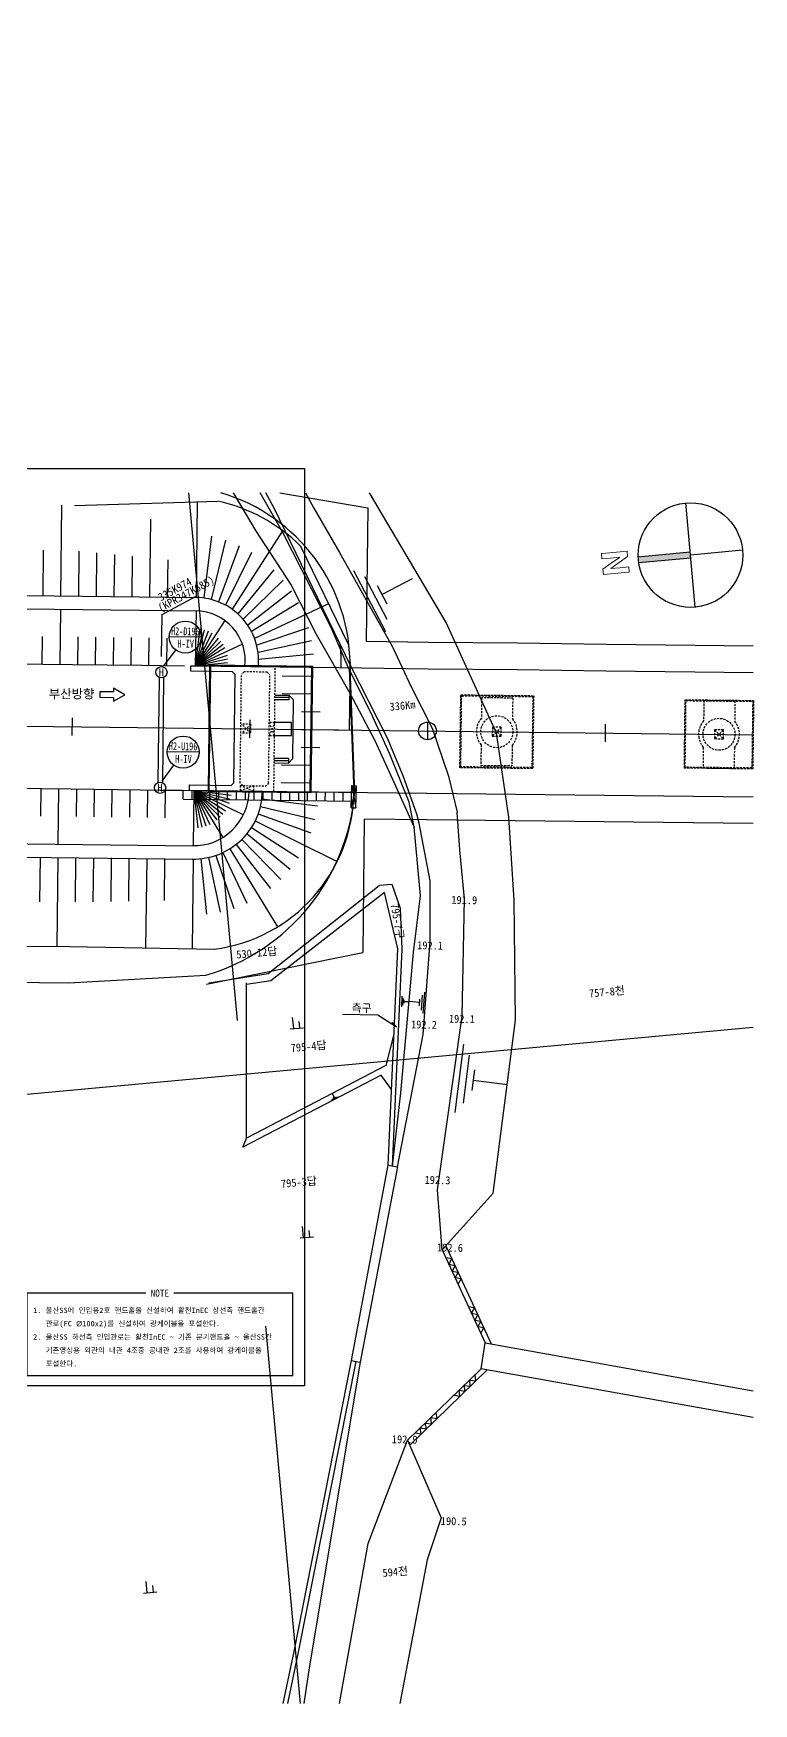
# Model space of a CAD drawing. Header units: millimetres. Extents: x -221 to 210, y -36 to 152.
# Drawn here: x 128.7 to 209.7, y -35.7 to 152.1 of the extents above; entities that cross this region are included whole.
import ezdxf
from ezdxf.enums import TextEntityAlignment as Align

# ---------------------------------------------------------------- set-up
doc = ezdxf.new("R2010")
doc.units = ezdxf.units.MM
doc.set_wipeout_variables(frame=1)
doc.linetypes.add('HIDDEN', pattern=[0.375, 0.25, -0.125])
doc.linetypes.add('PHS_HIDDEN', pattern=[0.35, 0.2, -0.15])
for name, color, linetype in [('TT-MANH', 4, 'Continuous'), ('TX-LINE', 2, 'Continuous'), ('TZ-BASE', 253, 'Continuous'), ('TZ-LEAL', 1, 'Continuous'), ('TZ-LEAT', 3, 'Continuous'), ('TZ-LINE', 7, 'Continuous'), ('TZ-TEX2', 3, 'Continuous'), ('TZ-TEXT', 6, 'Continuous')]:
    doc.layers.add(name, color=color, linetype=linetype)
doc.layers.add('TX-PAPR', color=2, linetype='Continuous', plot=False)
doc.styles.add('GR', font='GulimChe.ttf')
doc.styles.get("Standard").update_dxf_attribs({"font": 'GulimChe.ttf'})
doc.styles.add('굴림체', font='GulimChe.ttf')

msp = doc.modelspace()

# ---------------------------------------------------------------- linework, layer by layer
at = {"layer": 'TT-MANH'}
for centre in [(143.1, 80.28, 0.46), (142.95, 67.28, 0.46)]:
    msp.add_circle(centre, 0.63, dxfattribs=at)
at = {"layer": 'TX-PAPR'}
msp.add_lwpolyline([(0, 103.2), (159.2, 103.2), (159.2, 0), (0, 0)], close=True, dxfattribs=at)
at = {"layer": 'TZ-BASE'}
for p, q in [((151.66, 41.12, 0.46), (146.2, 100.45, 0.46)), ((151.18, 100.45, 0.46), (153.67, 96.21, 0.46)), ((156.74, 95.98, 0.46), (154.2, 100.45, 0.46)), ((155.77, 98.73, 0.46), (154.84, 100.45, 0.46)), ((159.32, 100.45, 0.46), (160.23, 98.74, 0.46)), ((131.79, 88.88, 0.46), (131.91, 99.07, 0.46)), ((133.32, 99.02, 0.46), (149.44, 99.52, 0.46)), ((147.13, 99.4, 0.46), (147.01, 88.69, 0.46)), ((164.41, 80.97, 0.46), (155.77, 98.73, 0.46)), ((160.23, 98.74, 0.46), (163.13, 93.73, 0.46)), ((203.16, 87.61, 0.46), (202.08, 99.32, 0.46)), ((141.79, 88.76, 0.46), (141.89, 97.49, 0.46)), ((156.73, 96.2, 0.46), (151.04, 87.38, 0.46)), ((153.67, 96.21, 0.46), (157.68, 90.09, 0.46)), ((162.18, 85.33, 0.46), (156.74, 95.98, 0.46)), ((129.79, 88.9, 0.46), (129.85, 94.02, 0.46)), ((148.73, 95.58, 0.46), (147.87, 88.63, 0.46)), ((150.32, 95.13, 0.46), (148.71, 88.46, 0.46)), ((151.83, 94.51, 0.46), (149.53, 88.19, 0.46)), ((158.74, 94.46, 0.46), (164.1, 83.44, 0.46)), ((208.47, 94, 0.46), (202.62, 93.46, 0.46)), ((133.79, 88.85, 0.46), (133.85, 93.89, 0.46)), ((135.79, 88.83, 0.46), (135.84, 93.7, 0.46)), ((137.79, 88.81, 0.46), (137.84, 93.51, 0.46)), ((139.79, 88.78, 0.46), (139.84, 93.32, 0.46)), ((143.79, 88.74, 0.46), (143.84, 92.94, 0.46)), ((153.24, 93.74, 0.46), (150.31, 87.83, 0.46)), ((163.13, 93.73, 0.46), (169.08, 83.12, 0.46)), ((196.74, 93.27, 0.46), (202.59, 93.81, 0.46)), ((202.65, 93.11, 0.46), (196.81, 92.57, 0.46)), ((16.66, 90.22, 0.46), (147.01, 88.69, 0.46)), ((155.75, 91.79, 0.46), (151.7, 86.84, 0.46)), ((156.81, 90.65, 0.46), (152.3, 86.24, 0.46)), ((16.65, 88.72, 0.46), (146.99, 87.19, 0.46)), ((157.74, 89.41, 0.46), (152.81, 85.57, 0.46)), ((157.68, 90.09, 0.46), (160.52, 84.57, 0.46)), ((131.7, 81.17, 0.46), (131.77, 87.38, 0.46)), ((146.99, 87.19, 0.46), (146.91, 80.98, 0.46)), ((158.53, 88.09, 0.46), (153.24, 84.85, 0.46)), ((161.89, 87.98, 0.46), (153.57, 84.09, 0.46)), ((150.23, 86.11, 0.46), (146.91, 80.98, 0.46)), ((147.43, 85.15, 0.46), (146.91, 80.98, 0.46)), ((147.9, 85.06, 0.46), (146.91, 80.98, 0.46)), ((148.34, 84.9, 0.46), (146.91, 80.98, 0.46)), ((148.76, 84.69, 0.46), (146.91, 80.98, 0.46)), ((159.66, 85.27, 0.46), (153.82, 83.31, 0.46)), ((160.52, 84.57, 0.46), (164.28, 77.91, 0.46)), ((164.22, 80.6, 0.46), (162.18, 85.33, 0.46)), ((129.7, 81.19, 0.46), (129.73, 84.3, 0.46)), ((133.7, 81.14, 0.46), (133.73, 84.25, 0.46)), ((135.7, 81.12, 0.46), (135.73, 84.23, 0.46)), ((137.7, 81.1, 0.46), (137.73, 84.2, 0.46)), ((139.7, 81.07, 0.46), (139.73, 84.18, 0.46)), ((141.7, 81.05, 0.46), (141.73, 84.16, 0.46)), ((143.7, 81.03, 0.46), (143.73, 84.13, 0.46)), ((149.48, 84.12, 0.46), (146.91, 80.98, 0.46)), ((149.78, 83.78, 0.46), (146.91, 80.98, 0.46)), ((152.21, 83.45, 0.46), (146.91, 80.98, 0.46)), ((150.03, 83.41, 0.46), (146.91, 80.98, 0.46)), ((150.24, 83.01, 0.46), (146.91, 80.98, 0.46)), ((160, 83.81, 0.46), (153.97, 82.5, 0.46)), ((169.08, 83.12, 0.46), (171.21, 78.65, 0.46)), ((146.41, 80.4, 0.46), (146.42, 81, 0.46)), ((146.42, 81, 0.46), (153.11, 80.92, 0.46)), ((160.11, 80.84, 0.46), (146.42, 81, 0.46)), ((150.48, 82.18, 0.46), (146.91, 80.98, 0.46)), ((150.53, 81.76, 0.46), (146.91, 80.98, 0.46)), ((150.52, 81.34, 0.46), (146.91, 80.98, 0.46)), ((148.52, 81.07, 0.46), (148.35, 66.87, 0.46)), ((148.62, 80.97, 0.46), (148.45, 66.97, 0.46)), ((160.12, 80.93, 0.46), (148.52, 81.07, 0.46)), ((153.11, 80.92, 0.46), (163.11, 80.8, 0.46)), ((160.19, 82.32, 0.46), (154.03, 81.7, 0.46)), ((159.85, 66.84, 0.46), (160.01, 80.84, 0.46)), ((159.95, 66.74, 0.46), (160.12, 80.93, 0.46)), ((163.11, 80.8, 0.46), (173.11, 80.68, 0.46)), ((164.32, 81.42, 0.46), (164.23, 73.79, 0.46)), ((168.49, 72.93, 0.46), (164.41, 80.97, 0.46)), ((151.11, 80.34, 0.46), (146.41, 80.4, 0.46)), ((151.4, 80.04, 0.46), (151.11, 80.34, 0.46)), ((151.26, 67.84, 0.46), (151.4, 80.04, 0.46)), ((156.7, 79.88, 0.46), (159.91, 79.84, 0.46)), ((164.22, 80.78, 0.46), (164.75, 66.77, 0.46)), ((166.7, 75.68, 0.46), (164.22, 80.6, 0.46)), ((173.11, 80.68, 0.46), (183.11, 80.57, 0.46)), ((183.11, 80.57, 0.46), (193.11, 80.45, 0.46)), ((193.11, 80.45, 0.46), (203.11, 80.33, 0.46)), ((203.11, 80.33, 0.46), (209.68, 80.26, 0.46)), ((157.47, 77.42, 0.46), (155.87, 77.43, 0.46)), ((157.47, 77.17, 0.46), (155.87, 77.18, 0.46)), ((157.48, 77.67, 0.46), (155.88, 77.68, 0.46)), ((156.68, 77.88, 0.46), (159.89, 77.84, 0.46)), ((157.47, 77.17, 0.46), (157.48, 77.67, 0.46)), ((157.97, 77.16, 0.46), (157.48, 77.67, 0.46)), ((157.89, 70.56, 0.46), (157.97, 77.16, 0.46)), ((164.28, 77.91, 0.46), (167.1, 72.59, 0.46)), ((171.21, 78.65, 0.46), (173.57, 74, 0.46)), ((133.04, 75.15, 0.46), (133.02, 73.15, 0.46)), ((158.86, 75.85, 0.46), (160.96, 75.83, 0.46)), ((168.81, 71.06, 0.46), (166.7, 75.68, 0.46)), ((153.04, 74.92, 0.46), (153.02, 72.92, 0.46)), ((157.74, 74.61, 0.46), (155.84, 74.63, 0.46)), ((157.72, 73.11, 0.46), (157.74, 74.61, 0.46)), ((158.83, 73.85, 0.46), (163.04, 73.8, 0.46)), ((173.04, 74.68, 0.46), (173.02, 72.68, 0.46)), ((173.57, 74, 0.46), (175.38, 68.59, 0.46)), ((193.04, 74.45, 0.46), (193.02, 72.45, 0.46)), ((157.72, 73.11, 0.46), (155.82, 73.13, 0.46)), ((158.81, 71.85, 0.46), (160.92, 71.83, 0.46)), ((167.1, 72.59, 0.46), (169.26, 67.92, 0.46)), ((170.31, 68.63, 0.46), (168.49, 72.93, 0.46)), ((157.39, 70.57, 0.46), (155.79, 70.58, 0.46)), ((157.39, 70.32, 0.46), (155.79, 70.33, 0.46)), ((155.79, 70.08, 0.46), (157.39, 70.07, 0.46)), ((156.59, 69.88, 0.46), (159.79, 69.84, 0.46)), ((157.39, 70.57, 0.46), (157.39, 70.07, 0.46)), ((157.39, 70.07, 0.46), (157.89, 70.56, 0.46)), ((170.99, 65.65, 0.46), (168.81, 71.06, 0.46)), ((151.26, 67.84, 0.46), (150.96, 67.54, 0.46)), ((156.57, 67.88, 0.46), (159.77, 67.84, 0.46)), ((169.26, 67.92, 0.46), (171.55, 62.86, 0.46)), ((171.82, 64.31, 0.46), (170.31, 68.63, 0.46)), ((175.38, 68.59, 0.46), (176.39, 64.54, 0.46)), ((129.53, 67.19, 0.46), (129.5, 64.09, 0.46)), ((131.53, 67.17, 0.46), (131.46, 60.96, 0.46)), ((133.53, 67.15, 0.46), (133.5, 64.04, 0.46)), ((135.53, 67.12, 0.46), (135.5, 64.02, 0.46)), ((137.53, 67.1, 0.46), (137.5, 63.99, 0.46)), ((139.53, 67.08, 0.46), (139.5, 63.97, 0.46)), ((141.53, 67.05, 0.46), (141.5, 63.95, 0.46)), ((143.53, 67.03, 0.46), (143.5, 63.92, 0.46)), ((145.54, 66, 0.46), (145.55, 67, 0.46)), ((146.25, 67, 0.46), (146.26, 67.6, 0.46)), ((146.25, 67, 0.46), (152.95, 66.92, 0.46)), ((146.25, 67, 0.46), (159.95, 66.84, 0.46)), ((146.26, 67.6, 0.46), (150.96, 67.54, 0.46)), ((146.54, 65.99, 0.46), (146.55, 66.99, 0.46)), ((146.75, 66.98, 0.46), (146.68, 60.77, 0.46)), ((146.75, 66.98, 0.46), (147.18, 62.79, 0.46)), ((146.75, 66.98, 0.46), (147.64, 62.87, 0.46)), ((146.75, 66.98, 0.46), (148.1, 62.99, 0.46)), ((146.75, 66.98, 0.46), (148.54, 63.17, 0.46)), ((146.75, 66.98, 0.46), (150, 61.69, 0.46)), ((146.75, 66.98, 0.46), (149.34, 63.66, 0.46)), ((146.75, 66.98, 0.46), (149.7, 63.97, 0.46)), ((146.75, 66.98, 0.46), (150.01, 64.32, 0.46)), ((146.75, 66.98, 0.46), (150.29, 64.7, 0.46)), ((146.75, 66.98, 0.46), (152.32, 64.23, 0.46)), ((146.75, 66.98, 0.46), (150.71, 65.55, 0.46)), ((146.75, 66.98, 0.46), (150.84, 66, 0.46)), ((146.75, 66.98, 0.46), (150.93, 66.46, 0.46)), ((147.54, 65.98, 0.46), (147.55, 66.98, 0.46)), ((148.35, 66.87, 0.46), (159.95, 66.74, 0.46)), ((148.54, 65.97, 0.46), (148.55, 66.97, 0.46)), ((149.54, 65.96, 0.46), (149.55, 66.96, 0.46)), ((150.54, 65.95, 0.46), (150.55, 66.95, 0.46)), ((151.54, 65.93, 0.46), (151.55, 66.93, 0.46)), ((152.54, 65.92, 0.46), (152.55, 66.92, 0.46)), ((152.95, 66.92, 0.46), (162.95, 66.8, 0.46)), ((153.54, 65.91, 0.46), (153.55, 66.91, 0.46)), ((154.4, 66.03, 0.46), (160.64, 65.26, 0.46)), ((154.54, 65.9, 0.46), (154.55, 66.9, 0.46)), ((155.54, 65.89, 0.46), (155.55, 66.89, 0.46)), ((156.54, 65.88, 0.46), (156.55, 66.88, 0.46)), ((157.54, 65.86, 0.46), (157.55, 66.86, 0.46)), ((158.54, 65.85, 0.46), (158.55, 66.85, 0.46)), ((159.54, 65.84, 0.46), (159.55, 66.84, 0.46)), ((160.53, 65.83, 0.46), (160.55, 66.83, 0.46)), ((161.53, 65.82, 0.46), (161.55, 66.82, 0.46)), ((162.53, 65.81, 0.46), (162.55, 66.81, 0.46)), ((162.95, 66.8, 0.46), (172.95, 66.68, 0.46)), ((163.53, 65.79, 0.46), (163.55, 66.79, 0.46)), ((164.46, 65.04, 0.46), (164.53, 67.54, 0.46)), ((164.46, 65.04, 0.46), (165.03, 67.52, 0.46)), ((164.53, 67.54, 0.46), (164.96, 65.02, 0.46)), ((164.53, 67.54, 0.46), (165.03, 67.52, 0.46)), ((164.96, 65.02, 0.46), (165.03, 67.52, 0.46)), ((172.95, 66.68, 0.46), (182.95, 66.57, 0.46)), ((182.95, 66.57, 0.46), (192.95, 66.45, 0.46)), ((192.95, 66.45, 0.46), (202.95, 66.33, 0.46)), ((202.95, 66.33, 0.46), (209.68, 66.25, 0.46)), ((154, 64.35, 0.46), (159.91, 62.21, 0.46)), ((154.25, 65.18, 0.46), (160.36, 63.72, 0.46)), ((164.46, 65.04, 0.46), (164.96, 65.02, 0.46)), ((171.55, 62.86, 0.46), (170.99, 65.65, 0.46)), ((172.1, 63.31, 0.46), (171.82, 64.31, 0.46)), ((152.73, 62.11, 0.46), (157.6, 58.13, 0.46)), ((153.23, 62.81, 0.46), (158.52, 59.4, 0.46)), ((153.66, 63.56, 0.46), (162.88, 58.99, 0.46)), ((150.78, 60.41, 0.46), (156.16, 51.64, 0.46)), ((151.49, 60.9, 0.46), (155.36, 55.94, 0.46)), ((152.14, 61.47, 0.46), (156.54, 56.97, 0.46)), ((129.44, 59.48, 0.46), (129.38, 54.46, 0.46)), ((131.44, 59.46, 0.46), (131.33, 49.43, 0.46)), ((133.44, 59.44, 0.46), (133.38, 54.44, 0.46)), ((135.44, 59.41, 0.46), (135.39, 54.47, 0.46)), ((137.44, 59.39, 0.46), (137.39, 54.5, 0.46)), ((139.44, 59.37, 0.46), (139.39, 54.53, 0.46)), ((141.44, 59.34, 0.46), (141.32, 49.27, 0.46)), ((143.44, 59.32, 0.46), (143.39, 54.6, 0.46)), ((146.67, 59.27, 0.46), (146.56, 49.17, 0.46)), ((147.53, 59.31, 0.46), (148.17, 53.05, 0.46)), ((148.38, 59.45, 0.46), (149.72, 53.3, 0.46)), ((149.22, 59.68, 0.46), (151.23, 53.72, 0.46)), ((150.02, 60, 0.46), (152.69, 54.3, 0.46)), ((132.74, 49.43, 0.46), (149.06, 49.13, 0.46)), ((168.61, 24.83, 0.46), (169.68, 49.15, 0.46)), ((169.1, 24.73, 0.46), (170.18, 49.13, 0.46)), ((172.17, 43.13, 0.46), (170.96, 43.23, 0.46)), ((172.14, 42.77, 0.46), (172.19, 43.5, 0.46)), ((172.35, 42.27, 0.46), (172.48, 43.96, 0.46)), ((172.56, 41.89, 0.46), (172.75, 44.3, 0.46)), ((209.68, 40.31, 0.46), (125.92, 32.6, 0.46)), ((162.2, 32.08, 0.46), (163.07, 32.52, 0.46)), ((162.28, 32.24, 0.46), (162.89, 32.54, 0.46)), ((162.54, 32.48, 0.46), (162.33, 32.91, 0.46)), ((162.41, 32.41, 0.46), (162.67, 32.54, 0.46)), ((158.74, -35.73, 0.46), (154.83, 6.72, 0.46)), ((158.04, -29.85, 0.46), (164.5, 2.87, 0.46)), ((158.53, -29.95, 0.46), (164.99, 2.77, 0.46)), ((156.8, -35.73, 0.46), (158.04, -29.85, 0.46)), ((157.31, -35.73, 0.46), (158.53, -29.95, 0.46))]:
    msp.add_line(p, q, dxfattribs=at)
at = {"layer": 'TZ-BASE', "ltscale": 0.4}
for p, q in [((166.31, 98.76, 0.46), (166.14, 83.76, 0.46)), ((165.92, 63.77, 0.46), (165.75, 48.77, 0.46))]:
    msp.add_line(p, q, dxfattribs=at)
at = {"layer": 'TZ-BASE', "linetype": 'PHS_HIDDEN'}
for p, q in [((155.75, 66.89, 0.46), (155.91, 80.88, 0.46)), ((151.96, 67.83, 0.46), (152.1, 80.03, 0.46)), ((152.41, 80.33, 0.46), (152.1, 80.03, 0.46)), ((155.01, 80.29, 0.46), (152.41, 80.33, 0.46)), ((155.01, 80.29, 0.46), (155.3, 79.99, 0.46)), ((155.16, 67.79, 0.46), (155.3, 79.99, 0.46)), ((153.14, 74.42, 0.46), (152.13, 73.43, 0.46)), ((153.13, 73.42, 0.46), (152.13, 73.43, 0.46)), ((153.13, 73.42, 0.46), (152.14, 74.43, 0.46)), ((153.14, 74.42, 0.46), (152.14, 74.43, 0.46)), ((153.14, 74.42, 0.46), (153.13, 73.42, 0.46)), ((155.84, 74.63, 0.46), (155.22, 73.14, 0.46)), ((155.84, 74.63, 0.46), (155.24, 74.64, 0.46)), ((155.82, 73.13, 0.46), (155.24, 74.64, 0.46)), ((155.82, 73.13, 0.46), (155.22, 73.14, 0.46)), ((152.26, 67.53, 0.46), (151.96, 67.83, 0.46)), ((155.16, 67.79, 0.46), (154.86, 67.5, 0.46)), ((151.96, 67.53, 0.46), (151.95, 66.93, 0.46)), ((153.46, 67.51, 0.46), (151.95, 66.93, 0.46)), ((151.96, 67.53, 0.46), (154.86, 67.5, 0.46)), ((153.45, 66.91, 0.46), (151.96, 67.53, 0.46)), ((153.46, 67.51, 0.46), (153.45, 66.91, 0.46))]:
    msp.add_line(p, q, dxfattribs=at)
at = {"layer": 'TZ-BASE', "linetype": 'HIDDEN'}
for p, q in [((182.62, 77.37, 0.46), (182.6, 75.06, 0.46)), ((204.12, 77.12, 0.46), (204.1, 74.81, 0.46)), ((204.12, 77.12, 0.46), (207.62, 77.08, 0.46)), ((207.62, 77.08, 0.46), (207.6, 74.77, 0.46)), ((181.34, 74.09, 0.46), (180.32, 73.1, 0.46)), ((180.34, 74.1, 0.46), (181.32, 73.09, 0.46)), ((206.33, 73.79, 0.46), (205.32, 72.81, 0.46)), ((205.33, 73.81, 0.46), (206.32, 72.79, 0.46)), ((179.06, 72.12, 0.46), (179.04, 69.81, 0.46)), ((182.56, 72.08, 0.46), (182.53, 69.77, 0.46)), ((204.06, 71.83, 0.46), (204.03, 69.52, 0.46)), ((207.56, 71.79, 0.46), (207.53, 69.48, 0.46)), ((179.04, 69.81, 0.46), (182.53, 69.77, 0.46)), ((204.03, 69.52, 0.46), (207.53, 69.48, 0.46))]:
    msp.add_line(p, q, dxfattribs=at)
at = {"layer": 'TZ-BASE', "linetype": 'Continuous'}
msp.add_line((-10.32, 75.83, 0.46), (209.68, 73.25, 0.46), dxfattribs=at)
at = {"layer": 'TZ-BASE', "ltscale": 15, "elevation": 0.46}
for points in [[(164.66, 71.81), (164.32, 80.77, 0.337374), (149.8, 100.45, 0.337374)], [(-8.86, 75.81), (4.34, 48.91), (12.71, 45.95), (32.71, 45.94), (52.71, 45.92), (72.71, 45.97), (92.7, 45.95), (95.2, 53.77), (102.92, 53.58), (106.05, 45.64), (132.7, 45.36), (148.11, 46.21, 0.310323), (164.85, 66.78), (164.66, 71.78)]]:
    msp.add_lwpolyline(points, format="xyb", dxfattribs=at)
at = {"layer": 'TZ-BASE', "ltscale": 0.4, "elevation": 0.46}
for points in [[(156.41, 100.45), (166.31, 98.76)], [(166.14, 83.76), (173.15, 83.68), (183.15, 83.57), (193.15, 83.45), (203.15, 83.33), (209.68, 83.26)], [(209.68, 63.25), (202.91, 63.33), (192.91, 63.45), (182.91, 63.57), (172.91, 63.68), (165.92, 63.77)], [(148.16, 45.21), (165.75, 48.77)]]:
    msp.add_lwpolyline(points, dxfattribs=at)
at = {"layer": 'TZ-BASE', "elevation": 0.46}
for points in [[(182.78, 54.66), (182.18, 63.99), (180.79, 73.41), (175.13, 85.89), (166.5, 100.45)], [(164.71, 91.72), (168.32, 84.86)], [(165.95, 91.06), (168.47, 86.25)], [(167.91, 89.02), (171.34, 90.82)], [(167.37, 90.05), (168.45, 87.99)], [(8.77, 82.61), (33.12, 82.32), (53.12, 82.09), (73.12, 81.85), (93.12, 81.62), (113.12, 81.39), (133.11, 81.15), (140.91, 81.06)], [(140.91, 81.06), (143.11, 81.03), (145.71, 81)], [(43.16, 68.2), (52.96, 68.09), (72.95, 67.85), (92.95, 67.62), (112.95, 67.39), (132.95, 67.15), (140.75, 67.06)], [(140.75, 67.06), (142.95, 67.03), (145.45, 67.01)], [(145.54, 66), (152.94, 65.92), (164.71, 65.78)], [(145.55, 67), (152.95, 66.92), (164.75, 66.78)], [(177.19, 54.79), (176.69, 60.3), (176.39, 64.54)], [(16.34, 62.31), (146.68, 60.77)], [(171.47, 48.77), (172.26, 55.12), (171.89, 59.2), (171.55, 62.86)], [(173.32, 49.98), (173.32, 56.8), (172.1, 63.31)], [(16.32, 60.81), (146.57, 59.27)], [(170.18, 49.13), (170, 53.72), (169.06, 56.42), (167.58, 56.29)], [(148.45, 45.36), (155.11, 46.39), (167.58, 56.29)], [(169.68, 49.15), (168.2, 55.5), (155.41, 45.58), (152.67, 45.15)], [(174.69, 15.3), (174.15, 22.07), (176.95, 41.59), (177.19, 54.79)], [(174.69, 15.3), (180.43, 21.68), (182.95, 41.13), (182.78, 54.66)], [(112.76, 49.46), (132.74, 49.43)], [(169.65, 24.63), (172.56, 39.55), (173.32, 49.98)], [(169.1, 24.73), (170.02, 32.99), (171.47, 48.77)], [(152.26, 26.86), (152.66, 27.89), (152.67, 45.36)], [(170.15, 43.84), (170.11, 42.66)], [(170.26, 43.66), (170.24, 42.83)], [(170.38, 43.42), (170.37, 43.07)], [(170.37, 43.24), (170.96, 43.23)], [(157.98, 40.2), (157.86, 41.45)], [(163.46, 41.81), (167.45, 41.73), (169.53, 40.4), (169.13, 40.85), (168.98, 40.75)], [(169.26, 39.57), (168.36, 36.05), (152.66, 27.89)], [(157.58, 40.16), (159.07, 40.3)], [(158.67, 40.27), (158.61, 41.01)], [(177.09, 38.45), (176.12, 30.76)], [(177.73, 37.2), (177.05, 31.81)], [(168.98, 33.34), (167.83, 34.96), (152.26, 26.86)], [(178.32, 35.56), (178.03, 33.25)], [(178.17, 34.41), (182.02, 33.92)], [(164.5, 2.87), (168.61, 24.83), (169.65, 24.63), (165.47, 2.68)], [(159.09, 16.68), (158.98, 17.93)], [(159.79, 16.75), (159.72, 17.5)], [(158.69, 16.65), (160.19, 16.79)], [(174.69, 15.3), (179.53, 4.85)], [(175.1, 15.75), (180.2, 4.74)], [(176.47, 11.46), (176.81, 12.04), (176.15, 12.16), (176.47, 12.78), (175.81, 12.88), (176.14, 13.51), (175.45, 13.67), (175.77, 14.3), (175.1, 14.43)], [(179.02, 5.95), (179.37, 6.53), (178.7, 6.64), (179.03, 7.26), (178.37, 7.37), (178.69, 7.99), (178, 8.16), (178.32, 8.79), (177.65, 8.92)], [(209.68, -3.56), (179.07, 1.92), (179.53, 4.85), (209.68, -0.55)], [(164.5, 2.87), (164.99, 2.77), (165.47, 2.68), (159.73, -31.7), (159.11, -35.73)], [(179.07, 1.92), (170.8, -6.1)], [(179.74, 1.8), (171.04, -6.64)], [(176.03, -1.03), (176.69, -1.16), (176.58, -0.49), (177.27, -0.59), (177.15, 0.07), (177.85, -0.03), (177.78, 0.67), (178.48, 0.58), (178.38, 1.26)], [(171.67, -5.26), (172.33, -5.39), (172.22, -4.72), (172.91, -4.82), (172.79, -4.17), (173.49, -4.26), (173.41, -3.56), (174.12, -3.65), (174.02, -2.98)], [(163.12, -35.73), (166.37, -17.72), (170.8, -6.1), (174.59, -14.84), (172.98, -19.55), (169.93, -35.73)], [(141.5, -23.25), (141.38, -22)], [(142.2, -23.19), (142.13, -22.44)], [(141.1, -23.29), (142.59, -23.15)]]:
    msp.add_lwpolyline(points, dxfattribs=at)
at = {"layer": 'TZ-BASE', "lineweight": 0, "elevation": 0.46}
msp.add_lwpolyline([(192.82, 91.26), (194.02, 91.37), (195.23, 91.48), (195.72, 91.53), (195.67, 92.12), (194.66, 92.03), (193.66, 91.94), (193.66, 91.96), (194.6, 92.62), (195.55, 93.29), (195.5, 93.9), (194.3, 93.78), (193.09, 93.67), (192.6, 93.63), (192.65, 93.03), (193.64, 93.12), (194.63, 93.21), (194.64, 93.19), (193.7, 92.53), (192.76, 91.86), (192.82, 91.26)], dxfattribs=at)
at = {"layer": 'TZ-BASE', "linetype": 'HIDDEN', "elevation": 0.46}
for points in [[(176.78, 77.74), (184.98, 77.64), (184.88, 69.44), (176.68, 69.54)], [(176.88, 77.64), (184.88, 77.55), (184.78, 69.55), (176.78, 69.64)], [(202.02, 77.19), (209.72, 77.1), (209.63, 69.4), (201.93, 69.5)], [(202.12, 77.09), (209.62, 77.01), (209.53, 69.51), (202.03, 69.59)], [(180.32, 73.1), (181.32, 73.09), (181.34, 74.09), (180.34, 74.1)], [(205.32, 72.81), (206.32, 72.79), (206.33, 73.79), (205.33, 73.81)]]:
    msp.add_lwpolyline(points, close=True, dxfattribs=at)
msp.add_lwpolyline([(182.62, 77.37), (179.12, 77.41), (179.1, 75.11)], dxfattribs=at)
at = {"layer": 'TZ-BASE'}
for centre, radius in [((202.62, 93.46, 0.46), 5.88), ((173.03, 73.68, 0.46), 1)]:
    msp.add_circle(centre, radius, dxfattribs=at)
at = {"layer": 'TZ-BASE', "linetype": 'HIDDEN'}
for centre in [(180.83, 73.59, 0.46), (205.83, 73.3, 0.46)]:
    msp.add_circle(centre, 1.8, dxfattribs=at)
at = {"layer": 'TZ-BASE'}
for centre, radius, start, end in [((145.51, 81.22, 0.46), 18.72, 45.0254, 77.8864), ((146.92, 81.58, 0.46), 7.11, 355.2939, 89.3289), ((146.92, 81.58, 0.46), 5.61, 353.1859, 89.3289), ((144.61, 81.24, 0.46), 18.72, 358.6531, 6.8104), ((146.75, 66.98, 0.46), 6.21, 268.259, 359.3297), ((146.75, 66.98, 0.46), 7.71, 268.6465, 359.3298), ((146.75, 66.98, 0.46), 18, 277.3037, 359.3299)]:
    msp.add_arc(centre, radius, start, end, dxfattribs=at)
at = {"layer": 'TZ-BASE', "linetype": 'HIDDEN'}
for centre, start, end in [((180.83, 73.59, 0.46), 138.871, 219.7891), ((180.83, 73.59, 0.46), 318.871, 39.7891), ((205.83, 73.3, 0.46), 138.8705, 219.7887), ((205.83, 73.3, 0.46), 318.8705, 39.7887)]:
    msp.add_arc(centre, 2.3, start, end, dxfattribs=at)
at = {"layer": 'TZ-BASE'}
for points in [[(196.74, 93.27, 0.46), (196.76, 92.92, 0.46), (202.59, 93.81, 0.46), (202.62, 93.46, 0.46)], [(196.81, 92.57, 0.46), (196.76, 92.92, 0.46), (202.65, 93.11, 0.46), (202.62, 93.46, 0.46)]]:
    msp.add_solid(points, dxfattribs=at)
at = {"layer": 'TZ-LEAL'}
for p, q in [((143.37, 81, 0.46), (144.72, 82.78, 0.46)), ((147.58, 84.22, 0.46), (143.98, 84.26, 0.46)), ((143.2, 68.01, 0.46), (144.51, 69.82, 0.46)), ((147.34, 71.28, 0.46), (143.74, 71.32, 0.46))]:
    msp.add_line(p, q, dxfattribs=at)
at = {"layer": 'TZ-LEAL', "elevation": 0.46, "flags": 128}
msp.add_lwpolyline([(143.12, 82.06), (143.18, 86.77), (147, 88.85)], dxfattribs=at)
at = {"layer": 'TZ-LEAL'}
for centre in [(145.78, 84.24, 0.46), (145.54, 71.3, 0.46)]:
    msp.add_circle(centre, 1.8, dxfattribs=at)
at = {"layer": 'TZ-LINE', "elevation": 0.46}
for points in [[(142.84, 79.71), (142.71, 67.86)], [(143.34, 79.7), (143.21, 67.86)]]:
    msp.add_lwpolyline(points, dxfattribs=at)
at = {"layer": 'TZ-LINE', "ltscale": 2, "elevation": 0.31}
msp.add_lwpolyline([(141.34, 10.45), (127.97, 10.45), (127.97, 1.18), (157.88, 1.18), (157.88, 10.45), (144.51, 10.45)], dxfattribs=at)
at = {"layer": 'TZ-TEXT'}
msp.add_lwpolyline([(137.7, 77.02), (138.98, 77.74), (137.71, 78.49), (137.71, 78.06), (136.18, 78.08), (136.17, 77.46), (137.7, 77.45)], close=True, dxfattribs=at)

# ---------------------------------------------------------------- texts
at = {"layer": 'TT-MANH', "linetype": 'ByBlock', "style": 'GR'}
for p in [(143.1, 80.28, 0.46), (142.95, 67.28, 0.46)]:
    msp.add_text('H', height=0.9, rotation=359.3298, dxfattribs=at).set_placement(p, align=Align.MIDDLE)
at = {"layer": 'TZ-BASE', "style": '굴림체'}
for s, rotation, p in [('336Km', 5.259, (170.26, 76.08, 0.46)), ('191.9', 358.8792, (177.16, 54.21, 0.46)), ('795-7구', 279.1622, (169.21, 52.2, 0.46)), ('530-12답', 5.259, (153.87, 48.28, 0.46)), ('192.1', 358.8792, (173.32, 49.1, 0.46)), ('757-8천', 5.259, (193.26, 43.88, 0.46)), ('192.1', 358.8792, (176.89, 40.84, 0.46)), ('192.2', 358.8792, (172.63, 40.2, 0.46)), ('795-4답', 5.259, (159.7, 37.74, 0.46)), ('795-3답', 5.259, (158.61, 22.47, 0.46)), ('192.3', 358.8792, (174.15, 22.71, 0.46)), ('192.6', 358.8792, (175.56, 15.11, 0.46)), ('192.9', 358.8792, (170.47, -6.46, 0.46)), ('190.5', 358.8792, (175.98, -15.66, 0.46)), ('594전', 5.259, (169.45, -21.35, 0.46))]:
    msp.add_text(s, height=0.9, rotation=rotation, dxfattribs=at).set_placement(p, align=Align.CENTER)
msp.add_text('측구', height=0.9, rotation=358.8792, dxfattribs=at).set_placement((164.49, 42.09, 0.46))
at = {"layer": 'TZ-LEAT', "style": 'GR'}
for s, p in [('335K974', (143.04, 88.24, 0.46)), ('(KPR347K685)', (143.03, 87.03, 0.46))]:
    msp.add_text(s, height=0.9, rotation=28.5685, dxfattribs=at).set_placement(p)
for s, width, p in [('H2-D196', 0.65, (145.79, 84.88, 0.46)), ('H-IV', 0.8, (145.83, 83.5, 0.46)), ('H2-U196', 0.65, (145.54, 71.95, 0.46)), ('H-IV', 0.8, (145.58, 70.52, 0.46))]:
    msp.add_text(s, height=0.9, rotation=359.3298, dxfattribs=dict(at, width=width)).set_placement(p, align=Align.MIDDLE)
at = {"layer": 'TZ-TEX2'}
msp.add_text('NOTE', height=0.8, dxfattribs=at).set_placement((142.92, 10.45, 0.31), align=Align.MIDDLE)
for s, p in [('1. 울산SS에 인입용2호 핸드홀을 신설하여 활천InEC 상선측 핸드홀간', (128.66, 8.51, 0.31)), ('2. 울산SS 하선측 인입관로는 활천InEC ~ 기존 분기핸드홀 ~ 울산SS간', (128.66, 5.51, 0.31)), ('   관로(FC Ø100x2)를 신설하여 광케이블을 포설한다.', (128.66, 7.01, 0.31)), ('   기존영상용 외관의 내관 4조중 공내관 2조를 사용하여 광케이블을', (128.66, 4.01, 0.31)), ('   포설한다.', (128.66, 2.51, 0.31))]:
    msp.add_text(s, height=0.6, dxfattribs=at).set_placement(p, align=Align.MIDDLE_LEFT)
at = {"layer": 'TZ-TEXT'}
msp.add_text('부산방향', height=1.022, dxfattribs=at).set_placement((133, 77.87), align=Align.MIDDLE)

# ---------------------------------------------------------------- wipeouts: each hides what was drawn before it
msp.add_wipeout([(124.46, 152.13), (124.46, 127.52), (148.79, 127.52), (148.79, 152.13)]).dxf.layer = 'TX-LINE'

doc.saveas('drawing.dxf')
